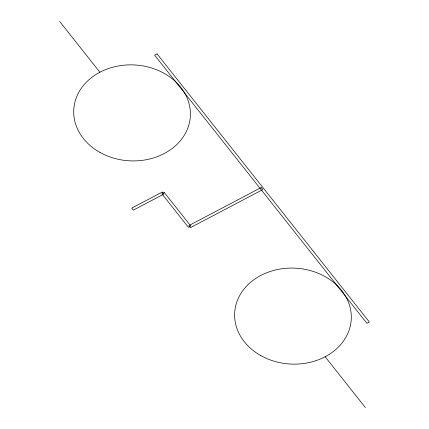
<?xml version="1.0" encoding="UTF-8"?>
<svg xmlns="http://www.w3.org/2000/svg" width="429" height="429" viewBox="0 0 429 429"><rect width="100%" height="100%" fill="white"/><g stroke="black" fill="none" stroke-linecap="round" stroke-linejoin="round"><path stroke-width="0.64" d="M59.658 21.45L99.882 72.254M325.139 356.746L365.369 407.55M157.057 53.888L154.622 55.164L366.913 323.278L369.342 321.997L157.057 53.888M162.226 192.069L131.778 208.081L133.387 210.113L163.835 194.101L162.226 192.069M164.248 192.444L161.813 193.726L188.39 227.29L190.825 226.008L164.248 192.444M261.181 187.564L188.803 225.633L190.412 227.665L262.789 189.597L261.181 187.564M260.88 355.641A58.382 48 3.2 0 0 351.212 319.964A58.382 48 3.2 0 0 266.79 272.71A58.382 48 3.2 0 0 260.88 355.641M99.984 152.429A58.382 48 3.2 0 0 190.315 116.752A58.382 48 3.2 0 0 105.888 69.498A58.382 48 3.2 0 0 99.984 152.429"/></g></svg>
